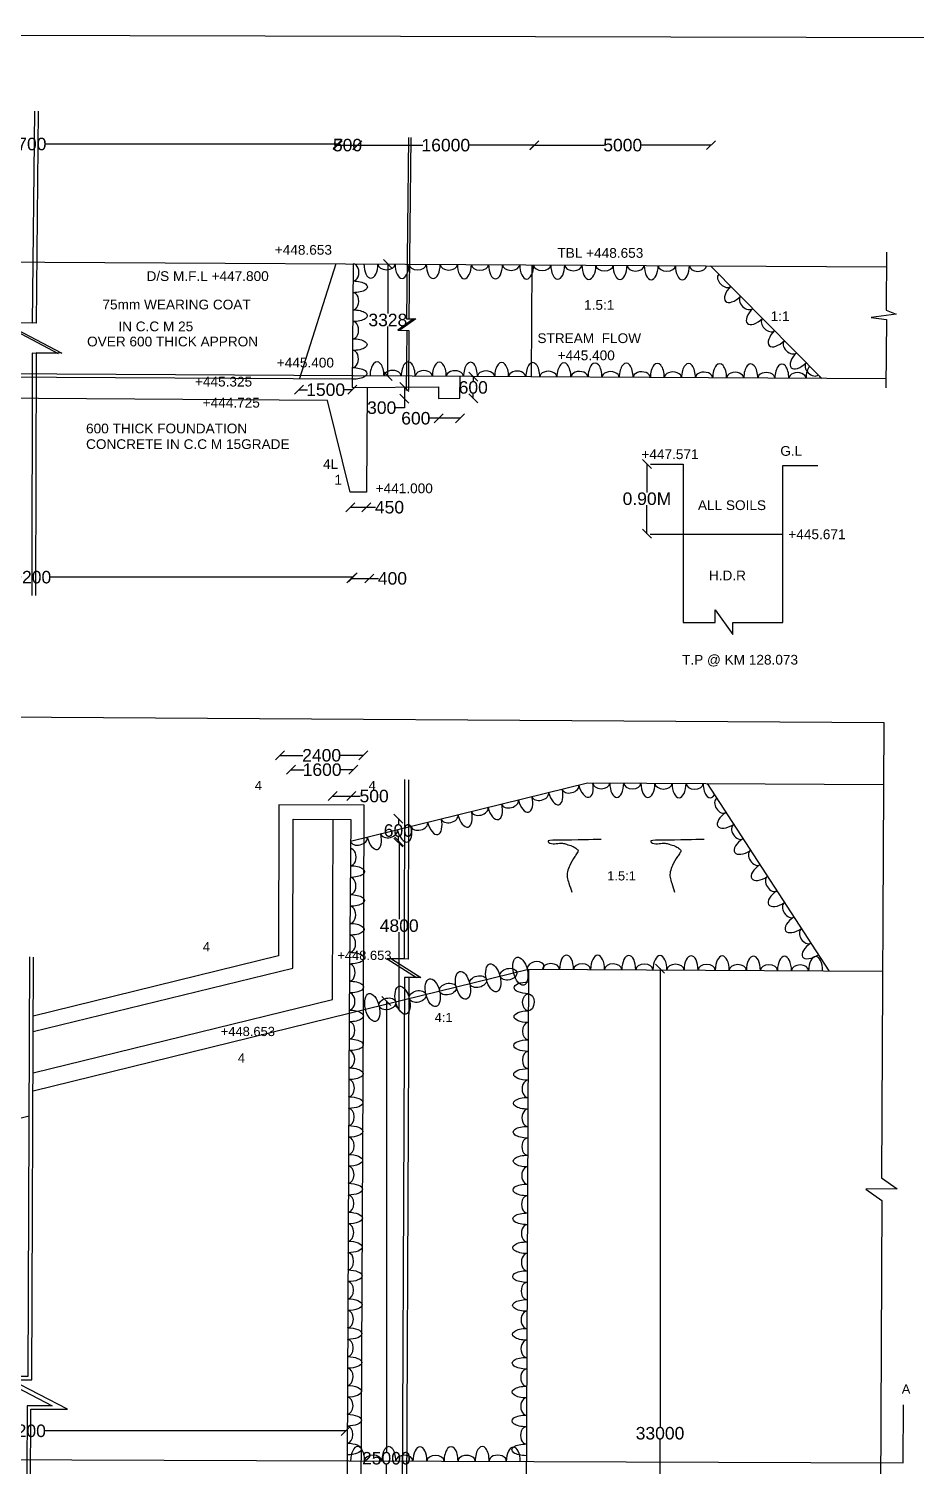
# Model space of a CAD drawing. Header units: metres. Extents: x -12667 to 104503, y -113799 to 12846.
# Drawn here: x 60104 to 84907, y -27356 to 12846 of the extents above; entities that cross this region are included whole.
import ezdxf

# ---------------------------------------------------------------- set-up
doc = ezdxf.new("R2010")
doc.units = ezdxf.units.M
doc.header["$MEASUREMENT"] = 0
doc.layers.add('DRAWING', color=7, linetype='Continuous')
doc.layers.get('0').off()
doc.styles.get("Standard").update_dxf_attribs({"font": 'ARIAL_1.TTF'})
doc.dimstyles.get("Standard").update_dxf_attribs({"dimtxt": 350, "dimasz": 250, "dimexe": 0.18, "dimexo": 0.0625, "dimgap": 0.09, "dimtad": 0, "dimtih": 1, "dimtoh": 1, "dimdec": 0, "dimzin": 0, "dimdsep": 46, "dimtxsty": 'Standard', "dimblk": 'OBLIQUE', "dimcen": 0, "dimse1": 1, "dimse2": 1, "dimadec": 0, "dimazin": 0, "dimtfac": 1, "dimtdec": 0, "dimtofl": 0, "dimtmove": 0, "dimatfit": 3, "dimfxl": 0, "dimtolj": 1, "dimtzin": 0, "dimarcsym": 0})

# ---------------------------------------------------------------- blocks, each defined once
blk = doc.blocks.new('_Oblique')
at = {"color": 0, "linetype": 'ByBlock', "lineweight": -2}
blk.add_line((-0.5, -0.5), (0.5, 0.5), dxfattribs=at)
blk = doc.blocks.new('*D38')
at = {"layer": 'Defpoints', "color": 0}
for p in [(51095, 9729), (68740, 9729), (68740, 9621)]:
    blk.add_point(p, dxfattribs=at)
at = {"layer": 'DRAWING', "color": 0, "lineweight": -2}
for p, q in [((51095, 9621), (59257, 9621)), ((68740, 9621), (60579, 9621))]:
    blk.add_line(p, q, dxfattribs=at)
at = {"layer": 'DRAWING', "color": 0, "lineweight": -2, "xscale": 250, "yscale": 250, "zscale": 250, "rotation": 180}
blk.add_blockref('_Oblique', (51095, 9621), dxfattribs=at)
at = {"layer": 'DRAWING', "color": 0, "lineweight": -2, "xscale": 250, "yscale": 250, "zscale": 250}
blk.add_blockref('_Oblique', (68740, 9621), dxfattribs=at)
at = {"layer": 'DRAWING', "color": 0, "insert": (59918, 9621), "char_height": 350, "attachment_point": 5}
blk.add_mtext('\\A1;28700', dxfattribs=at)
blk = doc.blocks.new('*D39')
at = {"layer": 'Defpoints', "color": 0}
for p in [(68740, 9621), (69284, 9621), (69284, 9590)]:
    blk.add_point(p, dxfattribs=at)
at = {"layer": 'DRAWING', "color": 0, "lineweight": -2}
blk.add_line((68740, 9590), (69284, 9590), dxfattribs=at)
at = {"layer": 'DRAWING', "color": 0, "lineweight": -2, "xscale": 250, "yscale": 250, "zscale": 250, "rotation": 180}
blk.add_blockref('_Oblique', (68740, 9590), dxfattribs=at)
at = {"layer": 'DRAWING', "color": 0, "lineweight": -2, "xscale": 250, "yscale": 250, "zscale": 250}
blk.add_blockref('_Oblique', (69284, 9590), dxfattribs=at)
at = {"layer": 'DRAWING', "color": 0, "insert": (69012, 9590), "char_height": 350, "attachment_point": 5}
blk.add_mtext('\\A1;500', dxfattribs=at)
blk = doc.blocks.new('*D40')
at = {"layer": 'Defpoints', "color": 0}
for p in [(69284, 9590), (74235, 9590), (74235, 9589)]:
    blk.add_point(p, dxfattribs=at)
at = {"layer": 'DRAWING', "color": 0, "lineweight": -2}
for p, q in [((69284, 9589), (71118, 9589)), ((74235, 9589), (72401, 9589))]:
    blk.add_line(p, q, dxfattribs=at)
at = {"layer": 'DRAWING', "color": 0, "lineweight": -2, "xscale": 250, "yscale": 250, "zscale": 250, "rotation": 180}
blk.add_blockref('_Oblique', (69284, 9589), dxfattribs=at)
at = {"layer": 'DRAWING', "color": 0, "lineweight": -2, "xscale": 250, "yscale": 250, "zscale": 250}
blk.add_blockref('_Oblique', (74235, 9589), dxfattribs=at)
at = {"layer": 'DRAWING', "color": 0, "insert": (71759, 9589), "char_height": 350, "attachment_point": 5}
blk.add_mtext('\\A1;16000', dxfattribs=at)
blk = doc.blocks.new('*D41')
at = {"layer": 'Defpoints', "color": 0}
for p in [(74235, 9590), (79174, 9590), (79174, 9590)]:
    blk.add_point(p, dxfattribs=at)
at = {"layer": 'DRAWING', "color": 0, "lineweight": -2}
for p, q in [((74235, 9590), (76182, 9590)), ((79174, 9590), (77226, 9590))]:
    blk.add_line(p, q, dxfattribs=at)
at = {"layer": 'DRAWING', "color": 0, "lineweight": -2, "xscale": 250, "yscale": 250, "zscale": 250, "rotation": 180}
blk.add_blockref('_Oblique', (74235, 9590), dxfattribs=at)
at = {"layer": 'DRAWING', "color": 0, "lineweight": -2, "xscale": 250, "yscale": 250, "zscale": 250}
blk.add_blockref('_Oblique', (79174, 9590), dxfattribs=at)
at = {"layer": 'DRAWING', "color": 0, "insert": (76704, 9590), "char_height": 350, "attachment_point": 5}
blk.add_mtext('\\A1;5000', dxfattribs=at)
blk = doc.blocks.new('*D60')
at = {"layer": 'Defpoints', "color": 0}
for p in [(69863, 6268), (69838, 3132), (70139, 3132)]:
    blk.add_point(p, dxfattribs=at)
at = {"layer": 'DRAWING', "color": 0, "lineweight": -2}
for p, q in [((70139, 6268), (70139, 4879)), ((70139, 3132), (70139, 4522))]:
    blk.add_line(p, q, dxfattribs=at)
at = {"layer": 'DRAWING', "color": 0, "lineweight": -2, "xscale": 250, "yscale": 250, "zscale": 250}
for p, rotation in [((70139, 6268), 90), ((70139, 3132), 270)]:
    blk.add_blockref('_Oblique', p, dxfattribs=dict(at, rotation=rotation))
at = {"layer": 'DRAWING', "color": 0, "insert": (70139, 4700), "char_height": 350, "attachment_point": 5}
blk.add_mtext('\\A1;3328', dxfattribs=at)
blk = doc.blocks.new('*D61')
at = {"layer": 'Defpoints', "color": 0}
for p in [(72580, 3117), (72526, 2509), (72580, 2509)]:
    blk.add_point(p, dxfattribs=at)
at = {"layer": 'DRAWING', "color": 0, "lineweight": -2}
for p, q in [((72526, 3117), (72526, 2992)), ((72526, 2509), (72526, 2634))]:
    blk.add_line(p, q, dxfattribs=at)
at = {"layer": 'DRAWING', "color": 0, "lineweight": -2, "xscale": 250, "yscale": 250, "zscale": 250}
for p, rotation in [((72526, 3117), 90), ((72526, 2509), 270)]:
    blk.add_blockref('_Oblique', p, dxfattribs=dict(at, rotation=rotation))
at = {"layer": 'DRAWING', "color": 0, "insert": (72526, 2813), "char_height": 350, "attachment_point": 5}
blk.add_mtext('\\A1;600', dxfattribs=at)
blk = doc.blocks.new('*D62')
at = {"layer": 'Defpoints', "color": 0}
for p in [(71558, 2509), (72153, 2515), (71558, 1951)]:
    blk.add_point(p, dxfattribs=at)
at = {"layer": 'DRAWING', "color": 0, "lineweight": -2}
for p, q in [((71558, 1951), (71308, 1951)), ((72153, 1951), (71558, 1951))]:
    blk.add_line(p, q, dxfattribs=at)
at = {"layer": 'DRAWING', "color": 0, "lineweight": -2, "xscale": 250, "yscale": 250, "zscale": 250, "rotation": 180}
blk.add_blockref('_Oblique', (71558, 1951), dxfattribs=at)
at = {"layer": 'DRAWING', "color": 0, "lineweight": -2, "xscale": 250, "yscale": 250, "zscale": 250}
blk.add_blockref('_Oblique', (72153, 1951), dxfattribs=at)
at = {"layer": 'DRAWING', "color": 0, "insert": (70921, 1951), "char_height": 350, "attachment_point": 5}
blk.add_mtext('\\A1;600', dxfattribs=at)
blk = doc.blocks.new('*D63')
at = {"layer": 'Defpoints', "color": 0}
for p in [(71235, 2828), (70603, 2497), (71235, 2497)]:
    blk.add_point(p, dxfattribs=at)
at = {"layer": 'DRAWING', "color": 0, "lineweight": -2}
for p, q in [((70603, 2828), (70603, 2497)), ((70603, 2497), (70603, 2247)), ((70603, 2247), (70353, 2247))]:
    blk.add_line(p, q, dxfattribs=at)
at = {"layer": 'DRAWING', "color": 0, "lineweight": -2, "xscale": 250, "yscale": 250, "zscale": 250}
for p, rotation in [((70603, 2828), 90), ((70603, 2497), 270)]:
    blk.add_blockref('_Oblique', p, dxfattribs=dict(at, rotation=rotation))
at = {"layer": 'DRAWING', "color": 0, "insert": (69967, 2247), "char_height": 350, "attachment_point": 5}
blk.add_mtext('\\A1;300', dxfattribs=at)
blk = doc.blocks.new('*D64')
at = {"layer": 'Defpoints', "color": 0}
for p in [(67660, 2817), (69143, 2817), (67660, 2750)]:
    blk.add_point(p, dxfattribs=at)
at = {"layer": 'DRAWING', "color": 0, "lineweight": -2}
for p, q in [((67660, 2750), (67896, 2750)), ((69143, 2750), (68907, 2750))]:
    blk.add_line(p, q, dxfattribs=at)
at = {"layer": 'DRAWING', "color": 0, "lineweight": -2, "xscale": 250, "yscale": 250, "zscale": 250, "rotation": 180}
blk.add_blockref('_Oblique', (67660, 2750), dxfattribs=at)
at = {"layer": 'DRAWING', "color": 0, "lineweight": -2, "xscale": 250, "yscale": 250, "zscale": 250}
blk.add_blockref('_Oblique', (69143, 2750), dxfattribs=at)
at = {"layer": 'DRAWING', "color": 0, "insert": (68401, 2750), "char_height": 350, "attachment_point": 5}
blk.add_mtext('\\A1;1500', dxfattribs=at)
blk = doc.blocks.new('*D65')
at = {"layer": 'Defpoints', "color": 0}
for p in [(69087, -116), (69541, -119), (69541, -537)]:
    blk.add_point(p, dxfattribs=at)
at = {"layer": 'DRAWING', "color": 0, "lineweight": -2}
for p, q in [((69087, -537), (69541, -537)), ((69541, -537), (69791, -537))]:
    blk.add_line(p, q, dxfattribs=at)
at = {"layer": 'DRAWING', "color": 0, "lineweight": -2, "xscale": 250, "yscale": 250, "zscale": 250, "rotation": 180}
blk.add_blockref('_Oblique', (69087, -537), dxfattribs=at)
at = {"layer": 'DRAWING', "color": 0, "lineweight": -2, "xscale": 250, "yscale": 250, "zscale": 250}
blk.add_blockref('_Oblique', (69541, -537), dxfattribs=at)
at = {"layer": 'DRAWING', "color": 0, "insert": (70185, -537), "char_height": 350, "attachment_point": 5}
blk.add_mtext('\\A1;450', dxfattribs=at)
blk = doc.blocks.new('*D73')
at = {"layer": 'Defpoints', "color": 0}
for p in [(50942, -2346), (69160, -2346), (69160, -2493)]:
    blk.add_point(p, dxfattribs=at)
at = {"layer": 'DRAWING', "color": 0, "lineweight": -2}
for p, q in [((50942, -2493), (59390, -2493)), ((69160, -2493), (60712, -2493))]:
    blk.add_line(p, q, dxfattribs=at)
at = {"layer": 'DRAWING', "color": 0, "lineweight": -2, "xscale": 250, "yscale": 250, "zscale": 250, "rotation": 180}
blk.add_blockref('_Oblique', (50942, -2493), dxfattribs=at)
at = {"layer": 'DRAWING', "color": 0, "lineweight": -2, "xscale": 250, "yscale": 250, "zscale": 250}
blk.add_blockref('_Oblique', (69160, -2493), dxfattribs=at)
at = {"layer": 'DRAWING', "color": 0, "insert": (60051, -2493), "char_height": 350, "attachment_point": 5}
blk.add_mtext('\\A1;29200', dxfattribs=at)
blk = doc.blocks.new('*D74')
at = {"layer": 'Defpoints', "color": 0}
for p in [(69114, -2493), (69624, -2493), (69624, -2528)]:
    blk.add_point(p, dxfattribs=at)
at = {"layer": 'DRAWING', "color": 0, "lineweight": -2}
for p, q in [((69114, -2528), (69624, -2528)), ((69624, -2528), (69874, -2528))]:
    blk.add_line(p, q, dxfattribs=at)
at = {"layer": 'DRAWING', "color": 0, "lineweight": -2, "xscale": 250, "yscale": 250, "zscale": 250, "rotation": 180}
blk.add_blockref('_Oblique', (69114, -2528), dxfattribs=at)
at = {"layer": 'DRAWING', "color": 0, "lineweight": -2, "xscale": 250, "yscale": 250, "zscale": 250}
blk.add_blockref('_Oblique', (69624, -2528), dxfattribs=at)
at = {"layer": 'DRAWING', "color": 0, "insert": (70267, -2528), "char_height": 350, "attachment_point": 5}
blk.add_mtext('\\A1;400', dxfattribs=at)
blk = doc.blocks.new('*D115')
at = {"layer": 'Defpoints', "color": 0}
for p in [(67122, -7422), (69455, -7422), (69455, -7475)]:
    blk.add_point(p, dxfattribs=at)
at = {"layer": 'DRAWING', "color": 0, "lineweight": -2}
for p, q in [((67122, -7475), (67764, -7475)), ((69455, -7475), (68814, -7475))]:
    blk.add_line(p, q, dxfattribs=at)
at = {"layer": 'DRAWING', "color": 0, "lineweight": -2, "xscale": 250, "yscale": 250, "zscale": 250, "rotation": 180}
blk.add_blockref('_Oblique', (67122, -7475), dxfattribs=at)
at = {"layer": 'DRAWING', "color": 0, "lineweight": -2, "xscale": 250, "yscale": 250, "zscale": 250}
blk.add_blockref('_Oblique', (69455, -7475), dxfattribs=at)
at = {"layer": 'DRAWING', "color": 0, "insert": (68289, -7475), "char_height": 350, "attachment_point": 5}
blk.add_mtext('\\A1;2400', dxfattribs=at)
blk = doc.blocks.new('*D116')
at = {"layer": 'Defpoints', "color": 0}
for p in [(67431, -7850), (67431, -7877), (69174, -7850)]:
    blk.add_point(p, dxfattribs=at)
at = {"layer": 'DRAWING', "color": 0, "lineweight": -2}
for p, q in [((67431, -7877), (67797, -7877)), ((69174, -7877), (68808, -7877))]:
    blk.add_line(p, q, dxfattribs=at)
at = {"layer": 'DRAWING', "color": 0, "lineweight": -2, "xscale": 250, "yscale": 250, "zscale": 250, "rotation": 180}
blk.add_blockref('_Oblique', (67431, -7877), dxfattribs=at)
at = {"layer": 'DRAWING', "color": 0, "lineweight": -2, "xscale": 250, "yscale": 250, "zscale": 250}
blk.add_blockref('_Oblique', (69174, -7877), dxfattribs=at)
at = {"layer": 'DRAWING', "color": 0, "insert": (68302, -7877), "char_height": 350, "attachment_point": 5}
blk.add_mtext('\\A1;1600', dxfattribs=at)
blk = doc.blocks.new('*D117')
at = {"layer": 'Defpoints', "color": 0}
for p in [(68597, -8574), (69120, -8574), (69120, -8614)]:
    blk.add_point(p, dxfattribs=at)
at = {"layer": 'DRAWING', "color": 0, "lineweight": -2}
for p, q in [((68597, -8614), (69120, -8614)), ((69120, -8614), (69370, -8614))]:
    blk.add_line(p, q, dxfattribs=at)
at = {"layer": 'DRAWING', "color": 0, "lineweight": -2, "xscale": 250, "yscale": 250, "zscale": 250, "rotation": 180}
blk.add_blockref('_Oblique', (68597, -8614), dxfattribs=at)
at = {"layer": 'DRAWING', "color": 0, "lineweight": -2, "xscale": 250, "yscale": 250, "zscale": 250}
blk.add_blockref('_Oblique', (69120, -8614), dxfattribs=at)
at = {"layer": 'DRAWING', "color": 0, "insert": (69756, -8614), "char_height": 350, "attachment_point": 5}
blk.add_mtext('\\A1;500', dxfattribs=at)
blk = doc.blocks.new('*D118')
at = {"layer": 'Defpoints', "color": 0}
for p in [(70033, -9245), (69961, -9912), (70433, -9912)]:
    blk.add_point(p, dxfattribs=at)
at = {"layer": 'DRAWING', "color": 0, "lineweight": -2}
for p, q in [((70433, -9245), (70433, -9400)), ((70433, -9912), (70433, -9757))]:
    blk.add_line(p, q, dxfattribs=at)
at = {"layer": 'DRAWING', "color": 0, "lineweight": -2, "xscale": 250, "yscale": 250, "zscale": 250}
for p, rotation in [((70433, -9245), 90), ((70433, -9912), 270)]:
    blk.add_blockref('_Oblique', p, dxfattribs=dict(at, rotation=rotation))
at = {"layer": 'DRAWING', "color": 0, "insert": (70433, -9579), "char_height": 350, "attachment_point": 5}
blk.add_mtext('\\A1;600', dxfattribs=at)
blk = doc.blocks.new('*D119')
at = {"layer": 'Defpoints', "color": 0}
for p in [(70433, -9889), (70058, -14589), (70456, -14589)]:
    blk.add_point(p, dxfattribs=at)
at = {"layer": 'DRAWING', "color": 0, "lineweight": -2}
for p, q in [((70456, -9889), (70456, -12060)), ((70456, -14589), (70456, -12418))]:
    blk.add_line(p, q, dxfattribs=at)
at = {"layer": 'DRAWING', "color": 0, "lineweight": -2, "xscale": 250, "yscale": 250, "zscale": 250}
for p, rotation in [((70456, -9889), 90), ((70456, -14589), 270)]:
    blk.add_blockref('_Oblique', p, dxfattribs=dict(at, rotation=rotation))
at = {"layer": 'DRAWING', "color": 0, "insert": (70456, -12239), "char_height": 350, "attachment_point": 5}
blk.add_mtext('\\A1;4800', dxfattribs=at)
blk = doc.blocks.new('*D120')
at = {"layer": 'Defpoints', "color": 0}
for p in [(70456, -14343), (70097, -39925), (70456, -39925)]:
    blk.add_point(p, dxfattribs=at)
at = {"layer": 'DRAWING', "color": 0, "lineweight": -2}
for p, q in [((70097, -14343), (70097, -26955)), ((70097, -39925), (70097, -27313))]:
    blk.add_line(p, q, dxfattribs=at)
at = {"layer": 'DRAWING', "color": 0, "lineweight": -2, "xscale": 250, "yscale": 250, "zscale": 250}
for p, rotation in [((70097, -14343), 90), ((70097, -39925), 270)]:
    blk.add_blockref('_Oblique', p, dxfattribs=dict(at, rotation=rotation))
at = {"layer": 'DRAWING', "color": 0, "insert": (70097, -27134), "char_height": 350, "attachment_point": 5}
blk.add_mtext('\\A1;25000', dxfattribs=at)
blk = doc.blocks.new('*D129')
at = {"layer": 'Defpoints', "color": 0}
for p in [(75080, -13437), (75080, -41075), (77746, -41075)]:
    blk.add_point(p, dxfattribs=at)
at = {"layer": 'DRAWING', "color": 0, "lineweight": -2}
for p, q in [((77746, -13437), (77746, -26255)), ((77746, -41075), (77746, -26613))]:
    blk.add_line(p, q, dxfattribs=at)
at = {"layer": 'DRAWING', "color": 0, "lineweight": -2, "xscale": 250, "yscale": 250, "zscale": 250}
for p, rotation in [((77746, -13437), 90), ((77746, -41075), 270)]:
    blk.add_blockref('_Oblique', p, dxfattribs=dict(at, rotation=rotation))
at = {"layer": 'DRAWING', "color": 0, "insert": (77746, -26434), "char_height": 350, "attachment_point": 5}
blk.add_mtext('\\A1;33000', dxfattribs=at)
blk = doc.blocks.new('*D131')
at = {"layer": 'Defpoints', "color": 0}
for p in [(50846, -25853), (68957, -25853), (68957, -26367)]:
    blk.add_point(p, dxfattribs=at)
at = {"layer": 'DRAWING', "color": 0, "lineweight": -2}
for p, q in [((50846, -26367), (59241, -26367)), ((68957, -26367), (60563, -26367))]:
    blk.add_line(p, q, dxfattribs=at)
at = {"layer": 'DRAWING', "color": 0, "lineweight": -2, "xscale": 250, "yscale": 250, "zscale": 250, "rotation": 180}
blk.add_blockref('_Oblique', (50846, -26367), dxfattribs=at)
at = {"layer": 'DRAWING', "color": 0, "lineweight": -2, "xscale": 250, "yscale": 250, "zscale": 250}
blk.add_blockref('_Oblique', (68957, -26367), dxfattribs=at)
at = {"layer": 'DRAWING', "color": 0, "insert": (59902, -26367), "char_height": 350, "attachment_point": 5}
blk.add_mtext('\\A1;29200', dxfattribs=at)
blk = doc.blocks.new('*D142')
at = {"layer": 'Defpoints', "color": 0}
for p in [(77576, 675), (77380, -1275), (77576, -1275)]:
    blk.add_point(p, dxfattribs=at)
at = {"layer": 'DRAWING', "color": 0, "lineweight": -2}
for p, q in [((77380, 675), (77380, -121)), ((77380, -1275), (77380, -479))]:
    blk.add_line(p, q, dxfattribs=at)
at = {"layer": 'DRAWING', "color": 0, "lineweight": -2, "xscale": 250, "yscale": 250, "zscale": 250}
for p, rotation in [((77380, 675), 90), ((77380, -1275), 270)]:
    blk.add_blockref('_Oblique', p, dxfattribs=dict(at, rotation=rotation))
at = {"layer": 'DRAWING', "color": 0, "insert": (77380, -300), "char_height": 350, "attachment_point": 5}
blk.add_mtext('\\A1;0.90M', dxfattribs=at)

msp = doc.modelspace()

# ---------------------------------------------------------------- linework, layer by layer
at = {"layer": 'DRAWING'}
msp.add_lwpolyline([(104503.1, -62679.1), (-12666.6, -62384.4), (-12666.6, 12846.1), (104503.1, 12551.3)], close=True, dxfattribs=at)
for points in [[(60264.5, 10538.8), (60203.1, 4609.8), (59312.3, 4619.2), (60923.9, 3767.7), (60202.9, 3774.8), (60184.8, -3003.1)], [(60368.8, 10542.1), (60307.4, 4613.1), (59416.6, 4622.6), (61028.2, 3771), (60307.2, 3778.2), (60289.1, -2999.8)], [(70716.7, 9800.9), (70665.1, 4732.7), (70859.1, 4729.8), (70416.7, 4416.2), (70667.9, 4404.8), (70653.6, 2732.8)], [(70777.5, 9804.1), (70725.9, 4735.9), (70919.9, 4733), (70477.5, 4419.4), (70728.7, 4407.9), (70714.4, 2736)], [(44491, 7921.4), (47502.8, 7921), (50467.7, 6373.4), (84073.1, 6191.6)], [(84077.1, 6598.2), (84069, 4979.3), (84344.6, 4868.4), (83651, 4766.8), (84074.5, 4711.4), (84060, 2805.7)], [(84061.9, 3053.1), (50951.6, 3237.6), (50968.5, 6370.7)], [(68684.1, 6274.9), (67672.6, 3065)], [(69172.3, 6272.2), (69142.8, 2817.2), (71555, 2829.3), (71558.1, 2509.1), (72152.9, 2515.2), (72156.2, 3119.4)], [(74163.9, 6245.2), (74146.4, 3108.4)], [(79156.9, 6218.2), (82271.1, 3063.1)], [(69557.5, 2819.3), (69541.5, -118.1), (69086.9, -116.2), (68450.4, 2450.1), (50940.5, 2571.3), (37057.7, -864.1), (25347.5, -825.9), (11382.5, 3151.1), (11394.3, 1629.7), (11830.7, 1623.7), (12155.3, 2931.1), (12193.6, 3085.6), (11381.2, 3315.1), (11382.5, 3151.1)], [(50950.6, 3158.3), (69144.8, 3056.7)], [(77484.1, 667.9), (78393.9, 667.9), (78393.9, -3763.2), (79285.5, -3763.2), (79285.5, -3407.4), (79780.2, -4094.3), (79780.2, -3758.3), (81180.1, -3758.3), (81180.1, 628.8), (82157, 628.8)], [(81180.1, -1298.9), (77468.7, -1298.9)], [(57819.1, -6387.8), (84001.6, -6554.4), (83933.3, -19286.9), (84372.2, -19602.1), (83499, -19611.2), (83942.5, -19920.4), (83868.2, -36226.5), (84301.6, -36528.4), (83426.8, -36526.4), (83840.8, -36808.1), (83797.4, -47430.8), (-11155.4, -47067.4)], [(69096.1, -9878.6), (75720.7, -8245), (83992.3, -8289.3)], [(70601.4, -8152.8), (70591.3, -13169.2), (70123.2, -13162.1), (70942.4, -13683.6), (70607.5, -13683.6), (70523.3, -32276.4), (70184.7, -32274.2), (70862.2, -32785.3), (70547.8, -32791.9), (70484.6, -46854.3)], [(70719.7, -8155.2), (70709.6, -13171.6), (70241.5, -13164.5), (71060.7, -13686), (70725.8, -13686), (70641.6, -32278.8), (70303, -32276.6), (70980.5, -32787.7), (70666.1, -32794.2), (70602.9, -46856.7)], [(79060.2, -8262.9), (82460.7, -13499.4)], [(60104.4, -39499.6), (66939.6, -41241.9), (66939.8, -45456.1), (69335.8, -45458.3), (69337, -39782.5), (69456.1, -14588.4), (69476.9, -8870.6), (67091.7, -8859.3), (67078.9, -13084.4), (60231.1, -14768)], [(60229.2, -15197.5), (67484.9, -13424), (67495.9, -9262.2), (69101.4, -9268.3), (69054.5, -14687.1), (68944.2, -39682), (68939.4, -45056.6), (67342.5, -45052.9), (67339.4, -40919.7), (60106, -39068.6)], [(60224.2, -16356.9), (68590, -14298.5), (68609.1, -9266.4)], [(-3587.8, -17953.6), (-3542.6, -12754.8), (-148.9, -12762.2), (-148.9, -14949), (434.8, -14949), (11818.2, -18748.6), (13182.9, -18748.6), (13182.9, -21153.4), (49450.6, -21285.4), (49450.6, -19890.3), (50644.5, -19901.8), (60113.4, -17558.3)], [(60124.1, -13112.5), (60074, -24845.3), (59187.5, -24843), (60760.9, -25669.7), (60058.1, -25669.7), (59987.8, -41029.8)], [(60098.4, -41029.8), (60157.9, -25756.9), (61190.4, -25763.9), (59598.4, -24942.3), (60187.3, -24937.3), (60238.2, -13117.5)], [(60222.1, -16855.7), (69054.5, -14687.1), (74066.6, -13454.4), (83964.3, -13507.4)], [(74066.6, -13454.4), (73944.9, -40961.8)], [(-3235.5, -26941), (84541.5, -27259.4), (84554.5, -25636.9)]]:
    msp.add_lwpolyline(points, dxfattribs=at)
for centre, major_axis, ratio, start_param, end_param in [((69171, 6032.4), (1.3, 239.9), 0.6675299, 3.1322545, 6.2831377), ((69667.5, 6269.5), (-2.2, -399.5), 0.4888423, 4.712389, 7.8539816), ((70102.7, 6267.2), (239.9, -1.3), 0.6675299, 3.1415927, 6.2831853), ((70537.9, 6264.8), (-2.2, -399.5), 0.4888423, 4.712389, 7.8539816), ((70973, 6262.5), (239.9, -1.3), 0.6675299, 3.1415927, 6.2831853), ((71408.2, 6260.1), (-2.2, -399.5), 0.4888423, 4.712389, 7.8539816), ((71843.4, 6257.8), (239.9, -1.3), 0.6675299, 3.1415927, 6.2831853), ((72278.5, 6255.4), (-2.2, -399.5), 0.4888423, 4.712389, 7.8539816), ((72713.7, 6253.1), (239.9, -1.3), 0.6675299, 3.1415927, 6.2831853), ((73148.9, 6250.7), (-2.2, -399.5), 0.4888423, 4.712389, 7.8539816), ((73584, 6248.4), (239.9, -1.3), 0.6675299, 3.1415927, 6.2831853), ((74019.2, 6246), (-2.2, -399.5), 0.4888423, 4.712389, 7.8539816), ((74454.4, 6243.6), (239.9, -1.3), 0.6675299, 3.1415927, 6.2831853), ((74889.5, 6241.3), (-2.2, -399.5), 0.4888423, 4.712389, 7.8539816), ((75324.7, 6238.9), (239.9, -1.3), 0.6675299, 3.1415927, 6.2831853), ((75759.9, 6236.6), (-2.2, -399.5), 0.4888423, 4.712389, 7.8539816), ((76195, 6234.2), (239.9, -1.3), 0.6675299, 3.1415927, 6.2831853), ((76630.2, 6231.9), (-2.2, -399.5), 0.4888423, 4.712389, 7.8539816), ((77065.4, 6229.5), (239.9, -1.3), 0.6675299, 3.1415927, 6.2831853), ((77500.5, 6227.2), (-2.2, -399.5), 0.4888423, 4.712389, 7.8539816), ((77935.7, 6224.8), (239.9, -1.3), 0.6675299, 3.1415927, 6.2831853), ((78370.8, 6222.5), (-2.2, -399.5), 0.4888423, 4.712389, 7.8539816), ((78806, 6220.1), (239.9, -1.3), 0.6675299, 3.1415927, 6.2831853), ((79556, 5813.9), (168.5, -170.7), 0.6675299, 3.1415927, 6.2831853), ((79861.7, 5504.1), (-284.4, -280.7), 0.4888423, 4.712389, 7.8539816), ((69166.6, 5224.8), (1.3, 239.9), 0.6675299, 3.1165251, 6.2988671), ((80167.4, 5194.4), (168.5, -170.7), 0.6675299, 3.1415927, 6.2831853), ((80473.1, 4884.7), (-284.4, -280.7), 0.4888423, 4.712389, 7.8539816), ((69162.2, 4417.3), (1.3, 239.9), 0.6675299, 3.1007906, 6.3146016), ((80778.8, 4575), (168.5, -170.7), 0.6675299, 3.1415927, 6.2831853), ((81084.5, 4265.3), (-284.4, -280.7), 0.4888423, 4.712389, 7.8539816), ((81390.2, 3955.6), (168.5, -170.7), 0.6675299, 3.1415927, 6.2831853), ((69157.9, 3609.7), (1.3, 239.9), 0.6675299, 3.0850472, 6.330345), ((81695.9, 3645.8), (-284.4, -280.7), 0.4888423, 4.712389, 7.8539816), ((69837.6, 3132.4), (-2.2, -399.5), 0.4888423, 1.5706393, 4.712389), ((70272.8, 3130), (239.9, -1.3), 0.6675299, -0.0008729, 3.1419844), ((70707.9, 3127.7), (-2.2, -399.5), 0.4888423, 1.5702895, 4.7127388), ((71143.1, 3125.3), (239.9, -1.3), 0.6675299, -0.0017458, 3.1428573), ((71578.3, 3122.7), (-2.2, -399.5), 0.4888423, 1.5706393, 4.712389), ((72013.4, 3120.3), (239.9, -1.3), 0.6675299, -0.0008729, 3.1419844), ((72448.6, 3118), (-2.2, -399.5), 0.4888423, 1.5702895, 4.7127388), ((72883.8, 3115.6), (239.9, -1.3), 0.6675299, -0.0017458, 3.1428573), ((73318.9, 3113.3), (-2.2, -399.5), 0.4888423, 1.5699397, 4.7130886), ((73754.1, 3110.9), (239.9, -1.3), 0.6675299, -0.0026187, 3.1437302), ((74189.3, 3108.6), (-2.2, -399.5), 0.4888423, 1.5695899, 4.7134384), ((74624.4, 3106.2), (239.9, -1.3), 0.6675299, -0.0034916, 3.1446031), ((75059.6, 3103.3), (-2.2, -399.5), 0.4888423, 1.5706393, 4.712389), ((75494.7, 3100.9), (239.9, -1.3), 0.6675299, -0.0008729, 3.1419844), ((75929.9, 3098.6), (-2.2, -399.5), 0.4888423, 1.5702895, 4.7127388), ((76365.1, 3096.2), (239.9, -1.3), 0.6675299, -0.0017458, 3.1428573), ((76800.2, 3093.9), (-2.2, -399.5), 0.4888423, 1.5699397, 4.7130886), ((77235.4, 3091.5), (239.9, -1.3), 0.6675299, -0.0026187, 3.1437302), ((77670.6, 3089.2), (-2.2, -399.5), 0.4888423, 1.5695899, 4.7134384), ((78105.7, 3086.8), (239.9, -1.3), 0.6675299, -0.0034916, 3.1446031), ((78540.9, 3084.5), (-2.2, -399.5), 0.4888423, 1.5692401, 4.7137882), ((78976.1, 3082.1), (239.9, -1.3), 0.6675299, -0.0043645, 3.145476), ((79411.2, 3079.8), (-2.2, -399.5), 0.4888423, 1.5688903, 4.714138), ((79846.4, 3077.4), (239.9, -1.3), 0.6675299, -0.0052374, 3.1463489), ((80281.6, 3075.1), (-2.2, -399.5), 0.4888423, 1.5685404, 4.7144879), ((80716.7, 3072.7), (239.9, -1.3), 0.6675299, -0.0061103, 3.1472218), ((81151.9, 3070.3), (-2.2, -399.5), 0.4888423, 1.5681906, 4.7148377), ((81587.1, 3068), (239.9, -1.3), 0.6675299, -0.0069832, 3.1480947), ((82001.6, 3336.1), (168.5, -170.7), 0.6675299, 3.1415927, 6.2831853), ((82022.2, 3065.6), (-2.2, -399.5), 0.4888423, 3.6649786, 4.7151875), ((82022.2, 3065.6), (-2.2, -399.5), 0.4888423, 1.5678408, 1.7070682), ((74821.7, -8466.7), (95.7, -387.9), 0.4888423, 4.712389, 7.8539816), ((75244.2, -8362.5), (232.9, 57.4), 0.6675299, 3.1415927, 6.2831853), ((75666.7, -8258.3), (95.7, -387.9), 0.4888423, 4.712389, 7.7661019), ((76103.8, -8247), (239.9, -1.3), 0.6675299, 3.1415927, 6.2831853), ((76539, -8249.4), (-2.1, -399.5), 0.4888423, 4.712389, 7.8539816), ((76974.1, -8251.7), (239.9, -1.3), 0.6675299, 3.1415927, 6.2831853), ((77409.3, -8254), (-2.1, -399.5), 0.4888423, 4.712389, 7.8539816), ((77844.4, -8256.4), (239.9, -1.3), 0.6675299, 3.1415927, 6.2831853), ((78279.6, -8258.7), (-2.1, -399.5), 0.4888423, 4.712389, 7.8539816), ((78714.7, -8261), (239.9, -1.3), 0.6675299, 3.1415927, 6.2831853), ((79149.8, -8263.4), (-2.1, -399.5), 0.4888423, 4.712389, 6.9368596), ((73131.6, -8883.5), (95.7, -387.9), 0.4888423, 4.712389, 7.8539816), ((73554.2, -8779.3), (232.9, 57.4), 0.6675299, 3.1415927, 6.2831853), ((73976.7, -8675.1), (95.7, -387.9), 0.4888423, 4.712389, 7.8539816), ((74399.2, -8570.9), (232.9, 57.4), 0.6675299, 3.1415927, 6.2831853), ((79458.1, -8875.7), (130.6, -201.2), 0.6675299, 3.1415927, 6.2831853), ((71864.1, -9196), (232.9, 57.4), 0.6675299, 3.1415927, 6.2831853), ((72286.6, -9091.8), (95.7, -387.9), 0.4888423, 4.712389, 7.8539816), ((72709.1, -8987.7), (232.9, 57.4), 0.6675299, 3.1415927, 6.2831853), ((79695.1, -9240.6), (-335.1, -217.6), 0.4888423, 4.712389, 7.8539816), ((70174, -9612.8), (232.9, 57.4), 0.6675299, 3.1415927, 6.2831853), ((70596.6, -9508.6), (95.7, -387.9), 0.4888423, 4.712389, 7.8539816), ((71019.1, -9404.4), (232.9, 57.4), 0.6675299, 3.1415927, 6.2831853), ((71441.6, -9300.2), (95.7, -387.9), 0.4888423, 4.712389, 7.8539816), ((79932.2, -9605.6), (130.6, -201.2), 0.6675299, 3.1415927, 6.2831853), ((69329, -9821.2), (232.9, 57.4), 0.6675299, 3.1415927, 6.2831853), ((69751.5, -9717), (95.7, -387.9), 0.4888423, 4.712389, 7.8539816), ((80169.2, -9970.5), (-335.1, -217.6), 0.4888423, 4.712389, 7.8539816), ((69093.1, -10320.1), (1.3, 239.9), 0.6675299, 3.1319288, 6.2831377), ((80406.2, -10335.5), (130.6, -201.2), 0.6675299, 3.1415927, 6.2831853), ((80643.2, -10700.5), (-335.1, -217.6), 0.4888423, 4.712389, 7.8539816), ((69086.1, -11127.6), (1.3, 239.9), 0.6675299, 3.1319288, 6.2831377), ((80880.2, -11065.4), (130.6, -201.2), 0.6675299, 3.1415927, 6.2831853), ((81117.2, -11430.4), (-335.1, -217.6), 0.4888423, 4.712389, 7.8539816), ((81354.2, -11795.4), (130.6, -201.2), 0.6675299, 3.1415927, 6.2831853), ((69081.7, -11935.2), (1.3, 239.9), 0.6675299, 3.1156508, 6.2994156), ((81591.2, -12160.4), (-335.1, -217.6), 0.4888423, 4.712389, 7.8539816), ((81828.2, -12525.3), (130.6, -201.2), 0.6675299, 3.1415927, 6.2831853), ((69077.3, -12742.7), (1.3, 239.9), 0.6675299, 3.0993673, 6.3156991), ((82065.2, -12890.3), (-335.1, -217.6), 0.4888423, 4.712389, 7.8539816), ((74266.6, -13408.5), (233.2, 56.1), 0.6675299, -0.6406719, 3.1291976), ((75132.3, -13460.1), (-2.2, -399.5), 0.4888423, 1.5709526, 4.7122811), ((76002.6, -13464.8), (-2.2, -399.5), 0.4888423, 1.5708447, 4.712389), ((76872.9, -13469.5), (-2.2, -399.5), 0.4888423, 1.5709526, 4.7122811), ((77743.3, -13474.2), (-2.2, -399.5), 0.4888423, 1.5710604, 4.7121733), ((78613.6, -13478.9), (-2.2, -399.5), 0.4888423, 1.5711683, 4.7120654), ((79483.9, -13483.4), (-2.2, -399.5), 0.4888423, 1.5708447, 4.712389), ((80354.3, -13488.1), (-2.2, -399.5), 0.4888423, 1.5708447, 4.712389), ((81224.6, -13492.8), (-2.2, -399.5), 0.4888423, 1.5708447, 4.712389), ((82094.9, -13497.4), (-2.2, -399.5), 0.4888423, 1.5708447, 4.712389), ((69065.1, -13550.2), (1.3, 239.9), 0.6675299, 3.1319288, 6.2831377), ((72662.4, -13803.1), (233.2, 56.1), 0.6675299, -1.5707963, 4.712389), ((73507.5, -13595.2), (233.2, 56.1), 0.6675299, -1.5707963, 4.712389), ((74697.1, -13457.8), (239.9, -1.3), 0.6675299, 0.0002691, 3.1414719), ((75567.4, -13462.5), (239.9, -1.3), 0.6675299, 0.0005383, 3.1412027), ((76437.8, -13467.1), (239.9, -1.3), 0.6675299, 0.0002691, 3.1414719), ((77308.1, -13471.8), (239.9, -1.3), 0.6675299, 0.0005383, 3.1412027), ((78178.4, -13476.5), (239.9, -1.3), 0.6675299, 0.0008074, 3.1409336), ((79048.8, -13481.3), (239.9, -1.3), 0.6675299, 0.0010766, 3.1406644), ((79919.1, -13485.8), (239.9, -1.3), 0.6675299, 0.0002691, 3.1414719), ((80789.4, -13490.5), (239.9, -1.3), 0.6675299, 0.0002691, 3.1414719), ((81659.8, -13495.1), (239.9, -1.3), 0.6675299, 0.0002691, 3.1414719), ((70972.2, -14218.8), (233.2, 56.1), 0.6675299, -1.5707963, 4.712389), ((71817.3, -14010.9), (233.2, 56.1), 0.6675299, -1.5707963, 4.712389), ((69060.8, -14357.7), (1.3, 239.9), 0.6675299, 3.1156508, 6.2994156), ((70126.6, -14424.7), (233.2, 56.1), 0.6675299, -1.5707963, 4.712389), ((74067.2, -14379.9), (1.3, 239.9), 0.6675299, -1.5707963, 4.712389), ((69056.4, -15165.3), (1.3, 239.9), 0.6675299, 3.1183683, 6.3093898), ((74062.8, -15187.5), (1.3, 239.9), 0.6675299, 0.0253761, 3.1191615), ((69052, -15972.8), (1.3, 239.9), 0.6675299, 3.1234581, 6.3042999), ((74058.4, -15995), (1.3, 239.9), 0.6675299, 0.0203455, 3.1241921), ((69045, -16780.4), (1.3, 239.9), 0.6675299, 3.1446204, 6.2831377), ((74051.5, -16802.5), (1.3, 239.9), 0.6675299, -0.0007575, 3.1452951), ((69041.5, -17587.9), (1.3, 239.9), 0.6675299, 3.1446204, 6.2831377), ((74047.9, -17610.1), (1.3, 239.9), 0.6675299, -0.0006983, 3.1452359), ((69037.9, -18395.5), (1.3, 239.9), 0.6675299, 3.1446204, 6.2831377), ((74044.3, -18417.7), (1.3, 239.9), 0.6675299, -0.0006392, 3.1451768), ((69033.5, -19203), (1.3, 239.9), 0.6675299, 3.1497091, 6.278049), ((74040, -19225.2), (1.3, 239.9), 0.6675299, -0.0056687, 3.1502063), ((69029.1, -20010.6), (1.3, 239.9), 0.6675299, 3.1547979, 6.2729602), ((74035.6, -20032.8), (1.3, 239.9), 0.6675299, -0.0106984, 3.155236), ((69024.8, -20818.1), (1.3, 239.9), 0.6675299, 3.159887, 6.267871), ((74031.2, -20840.3), (1.3, 239.9), 0.6675299, -0.0157284, 3.160266), ((69023.6, -21625.7), (1.3, 239.9), 0.6675299, 3.1446204, 6.2831377), ((74030.1, -21647.9), (1.3, 239.9), 0.6675299, -0.0004026, 3.1449402), ((69020.1, -22433.3), (1.3, 239.9), 0.6675299, 3.1446204, 6.2831377), ((74026.5, -22455.4), (1.3, 239.9), 0.6675299, -0.0003434, 3.144881), ((69016.5, -23240.8), (1.3, 239.9), 0.6675299, 3.1446204, 6.2831377), ((74022.9, -23263), (1.3, 239.9), 0.6675299, -0.0002843, 3.1448219), ((69012.9, -24048.4), (1.3, 239.9), 0.6675299, 3.1446204, 6.2831377), ((74019.4, -24070.5), (1.3, 239.9), 0.6675299, -0.0002251, 3.1447627), ((69008.6, -24855.9), (1.3, 239.9), 0.6675299, 3.1497091, 6.278049), ((74015, -24878.1), (1.3, 239.9), 0.6675299, -0.0052546, 3.1497922), ((69005.8, -25663.5), (1.3, 239.9), 0.6675299, 3.1446204, 6.2831377), ((74012.2, -25685.7), (1.3, 239.9), 0.6675299, -0.0001068, 3.1446444), ((69001.4, -26471), (1.3, 239.9), 0.6675299, 3.1497091, 6.278049), ((74007.9, -26493.2), (1.3, 239.9), 0.6675299, -0.0051363, 3.1496739), ((69294.8, -27204.4), (-2.2, -399.5), 0.4888423, 1.5725401, 4.712389), ((70165.1, -27207), (-2.2, -399.5), 0.4888423, 1.5710023, 4.7139269), ((71035.4, -27211.7), (-2.2, -399.5), 0.4888423, 1.5748877, 4.7100414), ((71905.5, -27208.7), (-2.2, -399.5), 0.4888423, 1.5594568, 4.7254723), ((72775.4, -27202.9), (-2.2, -399.5), 0.4888423, 1.5370913, 4.7478379), ((73644.9, -27220.2), (-2.2, -399.5), 0.4888423, 1.5725401, 4.712389), ((69729.9, -27206.8), (239.9, -1.3), 0.6675299, 0.0096954, 3.1372412), ((70600.2, -27209.3), (239.9, -1.3), 0.6675299, 0.0058578, 3.1410787), ((71470.6, -27214), (239.9, -1.3), 0.6675299, 0.0155535, 3.1313831), ((72340.7, -27211), (239.9, -1.3), 0.6675299, -0.0229536, 3.1698902), ((73210.5, -27205.2), (239.9, -1.3), 0.6675299, -0.0788336, 3.2257702)]:
    msp.add_ellipse(centre, major_axis=major_axis, ratio=ratio, start_param=start_param, end_param=end_param, dxfattribs=at)
at = {"layer": 'DRAWING', "extrusion": (0, 0, -1)}
for centre, start_param, end_param in [((69168.8, 5628.6), 4.7086564, 7.8602847), ((69164.4, 4821), 4.7023531, 7.8665881), ((69160.1, 4013.5), 4.6960493, 7.8728918), ((69155.7, 3205.9), 4.6897449, 7.8791963), ((69090.9, -10723.8), 4.7085259, 7.8605045), ((69083.9, -11531.4), 4.7085259, 7.8605045), ((69079.5, -12338.9), 4.7020028, 7.8670276), ((69075.1, -13146.5), 4.6954792, 7.8735512), ((69062.9, -13954), 4.7085259, 7.8605045), ((74069.4, -13976.1), 1.5829999, 4.6993788), ((69058.6, -14761.5), 4.7020028, 7.8645014), ((74065, -14783.7), 1.5809842, 4.7013945), ((69054.2, -15569.1), 4.7030924, 7.862462), ((74060.6, -15591.2), 1.5789686, 4.7034102), ((69049.8, -16376.6), 4.7051317, 7.8604227), ((74056.2, -16398.8), 1.5769529, 4.7054258), ((69042.9, -17184.2), 4.7136121, 7.8519424), ((74049.3, -17206.3), 1.5684963, 4.7138825), ((69039.3, -17991.7), 4.7136121, 7.8519424), ((74045.7, -18013.9), 1.56852, 4.7138588), ((69035.7, -18799.3), 4.7136121, 7.8519424), ((74042.1, -18821.4), 1.5685437, 4.7138351), ((69031.3, -19606.8), 4.7156514, 7.8499031), ((74037.8, -19629), 1.5665281, 4.7158506), ((69027, -20414.4), 4.7176907, 7.8478638), ((74033.4, -20436.5), 1.5645126, 4.7178662), ((69022.6, -21221.9), 4.71973, 7.8458245), ((74029, -21244.1), 1.5624969, 4.7198818), ((69021.5, -22029.5), 4.7136121, 7.8519424), ((74027.9, -22051.6), 1.5686385, 4.7137402), ((69017.9, -22837), 4.7136121, 7.8519424), ((74024.3, -22859.2), 1.5686622, 4.7137165), ((69014.3, -23644.6), 4.7136121, 7.8519424), ((74020.7, -23666.8), 1.5686859, 4.7136928), ((69010.8, -24452.2), 4.7136121, 7.8519424), ((74017.2, -24474.3), 1.5687096, 4.7136691), ((69006.4, -25259.7), 4.7156514, 7.8499031), ((74012.8, -25281.9), 1.5666941, 4.7156847), ((69003.6, -26067.3), 4.7136121, 7.8519424), ((74010.1, -26089.4), 1.5687571, 4.7136217), ((68999.2, -26874.8), 4.7156514, 7.8499031), ((74005.7, -26897), 1.5667415, 4.7156373)]:
    msp.add_ellipse(centre, major_axis=(399.5, -2.2), ratio=0.4102772, start_param=start_param, end_param=end_param, dxfattribs=at)
at = {"layer": 'DRAWING'}
for centre in [(73843.5, -13510.3), (72239.3, -13904.9), (73084.4, -13697), (70549.1, -14320.6), (71394.2, -14112.7), (69703.5, -14526.5)]:
    msp.add_ellipse(centre, major_axis=(93.5, -388.5), ratio=0.4888423, dxfattribs=at)
for points in [[(76103, -9825.8), (74834.5, -9848.3), (74616, -9890.8), (74665.8, -9926.8), (75021.3, -9930.1), (75130.7, -9962.7), (75294.6, -10010), (75393.8, -10073), (75457.3, -10138.1), (75431.3, -10205.3), (75362.4, -10304.9), (75221.5, -10552.2), (75160.2, -10732), (75154.1, -10884.8), (75199.6, -11052.5), (75279.5, -11298.9)], [(78975.9, -9825.8), (77707.3, -9848.3), (77488.8, -9890.8), (77538.7, -9926.8), (77894.2, -9930.1), (78003.5, -9962.7), (78167.5, -10010), (78266.7, -10073), (78330.1, -10138.1), (78304.2, -10205.3), (78235.3, -10304.9), (78094.3, -10552.2), (78033, -10732), (78026.9, -10884.8), (78072.5, -11052.5), (78152.4, -11298.9)]]:
    msp.add_spline(points, degree=3, dxfattribs=at)

# ---------------------------------------------------------------- texts
for s, height, p in [('+448.653', 272.44, (66979.8, 6527)), ('TBL +448.653', 272.441, (74877.8, 6440.3)), ('D/S M.F.L +447.800', 272.441, (63394.2, 5791.8)), ('75mm WEARING COAT', 272.441, (62162.3, 4997)), ('1.5:1', 272.44, (75623.1, 4985.7)), ('1:1', 272.44, (80837.9, 4669.5)), ('IN C.C M 25', 272.441, (62606.9, 4385.5)), ('OVER 600 THICK APPRON', 272.441, (61733.3, 3962.6)), ('STREAM  FLOW', 272.441, (74319.4, 4055.6)), ('+445.400', 272.44, (67035.7, 3372.6)), ('+445.400', 272.44, (74884.5, 3576.3)), ('+445.325', 272.44, (64748.5, 2840.9)), ('+444.725', 272.44, (64964.3, 2251.8)), ('600 THICK FOUNDATION', 272.441, (61704.5, 1530.4)), ('CONCRETE IN C.C M 15GRADE', 272.441, (61704.5, 1092.7)), ('4L', 272.44, (68328.8, 536.3)), ('+447.571', 272.44, (77225.7, 810.4)), ('G.L ', 272.44, (81108.1, 902.1)), ('   1', 272.44, (68328.8, 98.6)), ('+441.000', 272.44, (69798.6, -142.9)), ('ALL SOILS ', 272.44, (78805.2, -614.6)), ('+445.671', 272.44, (81332.3, -1428.9)), ('H.D.R ', 272.44, (79110.9, -2579.1)), ('T.P @ KM 128.073', 272.441, (78361.6, -4936.3)), ('4', 258.2, (66419.8, -8446.9)), ('4', 258.2, (69601.8, -8449)), ('1.5:1', 258.18, (76270.3, -10972.9)), ('4', 258.2, (64968.4, -12955.7)), ('+448.653', 258.18, (68726.8, -13196.5)), ('4:1', 258.18, (71447.5, -14934.5)), ('+448.653', 258.18, (65469.2, -15325.3)), ('4', 258.2, (65947.6, -16066)), ('A', 258.2, (84502.5, -25326.2))]:
    msp.add_text(s, height=height, dxfattribs=at).set_placement(p)

# ---------------------------------------------------------------- dimensions: what is measured, and where the dimension line sits
for base, p1, p2, text, picture, middle in [((68740, 9621.4), (51095.2, 9728.9), (68740, 9728.9), '28700', '*D38', (59917.6, 9621.4)), ((74234.9, 9589.1), (69284, 9590.5), (74234.9, 9590.5), '16000', '*D40', (71759.5, 9589.1)), ((79173.5, 9590), (74234.9, 9590.5), (79173.5, 9590.5), '5000', '*D41', (76704.2, 9590)), ((67659.7, 2750.3), (69142.8, 2817.2), (67659.7, 2817.2), '1500', '*D64', (68401.3, 2750.3)), ((71558.1, 1951.2), (72152.9, 2515.2), (71558.1, 2509.1), '600', '*D62', (70921, 1951.2)), ((69541.5, -537.3), (69086.9, -116.2), (69541.5, -118.7), '450', '*D65', (70184.7, -537.3)), ((69160.4, -2493.1), (50941.7, -2345.6), (69160.4, -2345.6), '29200', '*D73', (60051, -2493.1)), ((69624.2, -2527.8), (69114, -2493.1), (69624.2, -2493.1), '400', '*D74', (70267.4, -2527.8)), ((69455.4, -7475.4), (67122.1, -7421.8), (69455.4, -7421.8), '2400', '*D115', (68288.8, -7475.4)), ((67430.5, -7877.3), (69173.8, -7850.5), (67430.5, -7850.5), '1600', '*D116', (68302.2, -7877.3)), ((69120.2, -8614), (68597.2, -8573.8), (69120.2, -8573.8), '500', '*D117', (69756.3, -8614)), ((68957.1, -26367.3), (50846.4, -25853.3), (68957.1, -25853.3), '29200', '*D131', (59901.8, -26367.3))]:
    dim = msp.add_linear_dim(base=base, p1=p1, p2=p2, text=text, dimstyle='Standard', dxfattribs=at)
    dim.commit()
    dim.dimension.update_dxf_attribs({"geometry": picture, "text_midpoint": middle})
dim = msp.add_linear_dim(base=(69284, 9590.5), p1=(68740, 9621.4), p2=(69284, 9621.4), text='500', dimstyle='Standard', dxfattribs=at)
dim.commit()
dim.dimension.update_dxf_attribs({"geometry": '*D39', "text_midpoint": (69012, 9590.5), "dimtype": 160})
for base, p1, p2, text, picture, middle in [((70138.9, 3132.4), (69862.8, 6268.5), (69837.6, 3132.4), '3328', '*D60', (70138.9, 4700.4)), ((72526.3, 2509.4), (72579.9, 3117.1), (72579.9, 2509.4), '600', '*D61', (72526.3, 2813.2)), ((70603.4, 2496.7), (71235.1, 2827.7), (71235.1, 2496.7), '300', '*D63', (69967.4, 2246.7)), ((77380.5, -1274.9), (77575.5, 675.3), (77575.5, -1274.9), '0.90M', '*D142', (77380.5, -299.8)), ((70433.2, -9911.7), (70033.2, -9245.4), (69960.7, -9911.7), '600', '*D118', (70433.2, -9578.6)), ((70455.7, -14589.2), (70433.2, -9889.1), (70057.8, -14589.2), '4800', '*D119', (70455.7, -12239.2)), ((70097.2, -39925.3), (70455.7, -14342.5), (70455.7, -39925.3), '25000', '*D120', (70097.2, -27133.9))]:
    dim = msp.add_linear_dim(base=base, p1=p1, p2=p2, angle=90, text=text, dimstyle='Standard', dxfattribs=at)
    dim.commit()
    dim.dimension.update_dxf_attribs({"geometry": picture, "text_midpoint": middle})
dim = msp.add_linear_dim(base=(77746.5, -41075.4), p1=(75079.5, -13436.7), p2=(75079.5, -41075.4), angle=90, text='33000', dimstyle='Standard', dxfattribs=at)
dim.commit()
dim.dimension.update_dxf_attribs({"geometry": '*D129', "text_midpoint": (77746.5, -26434), "dimtype": 160})

doc.saveas('drawing.dxf')
